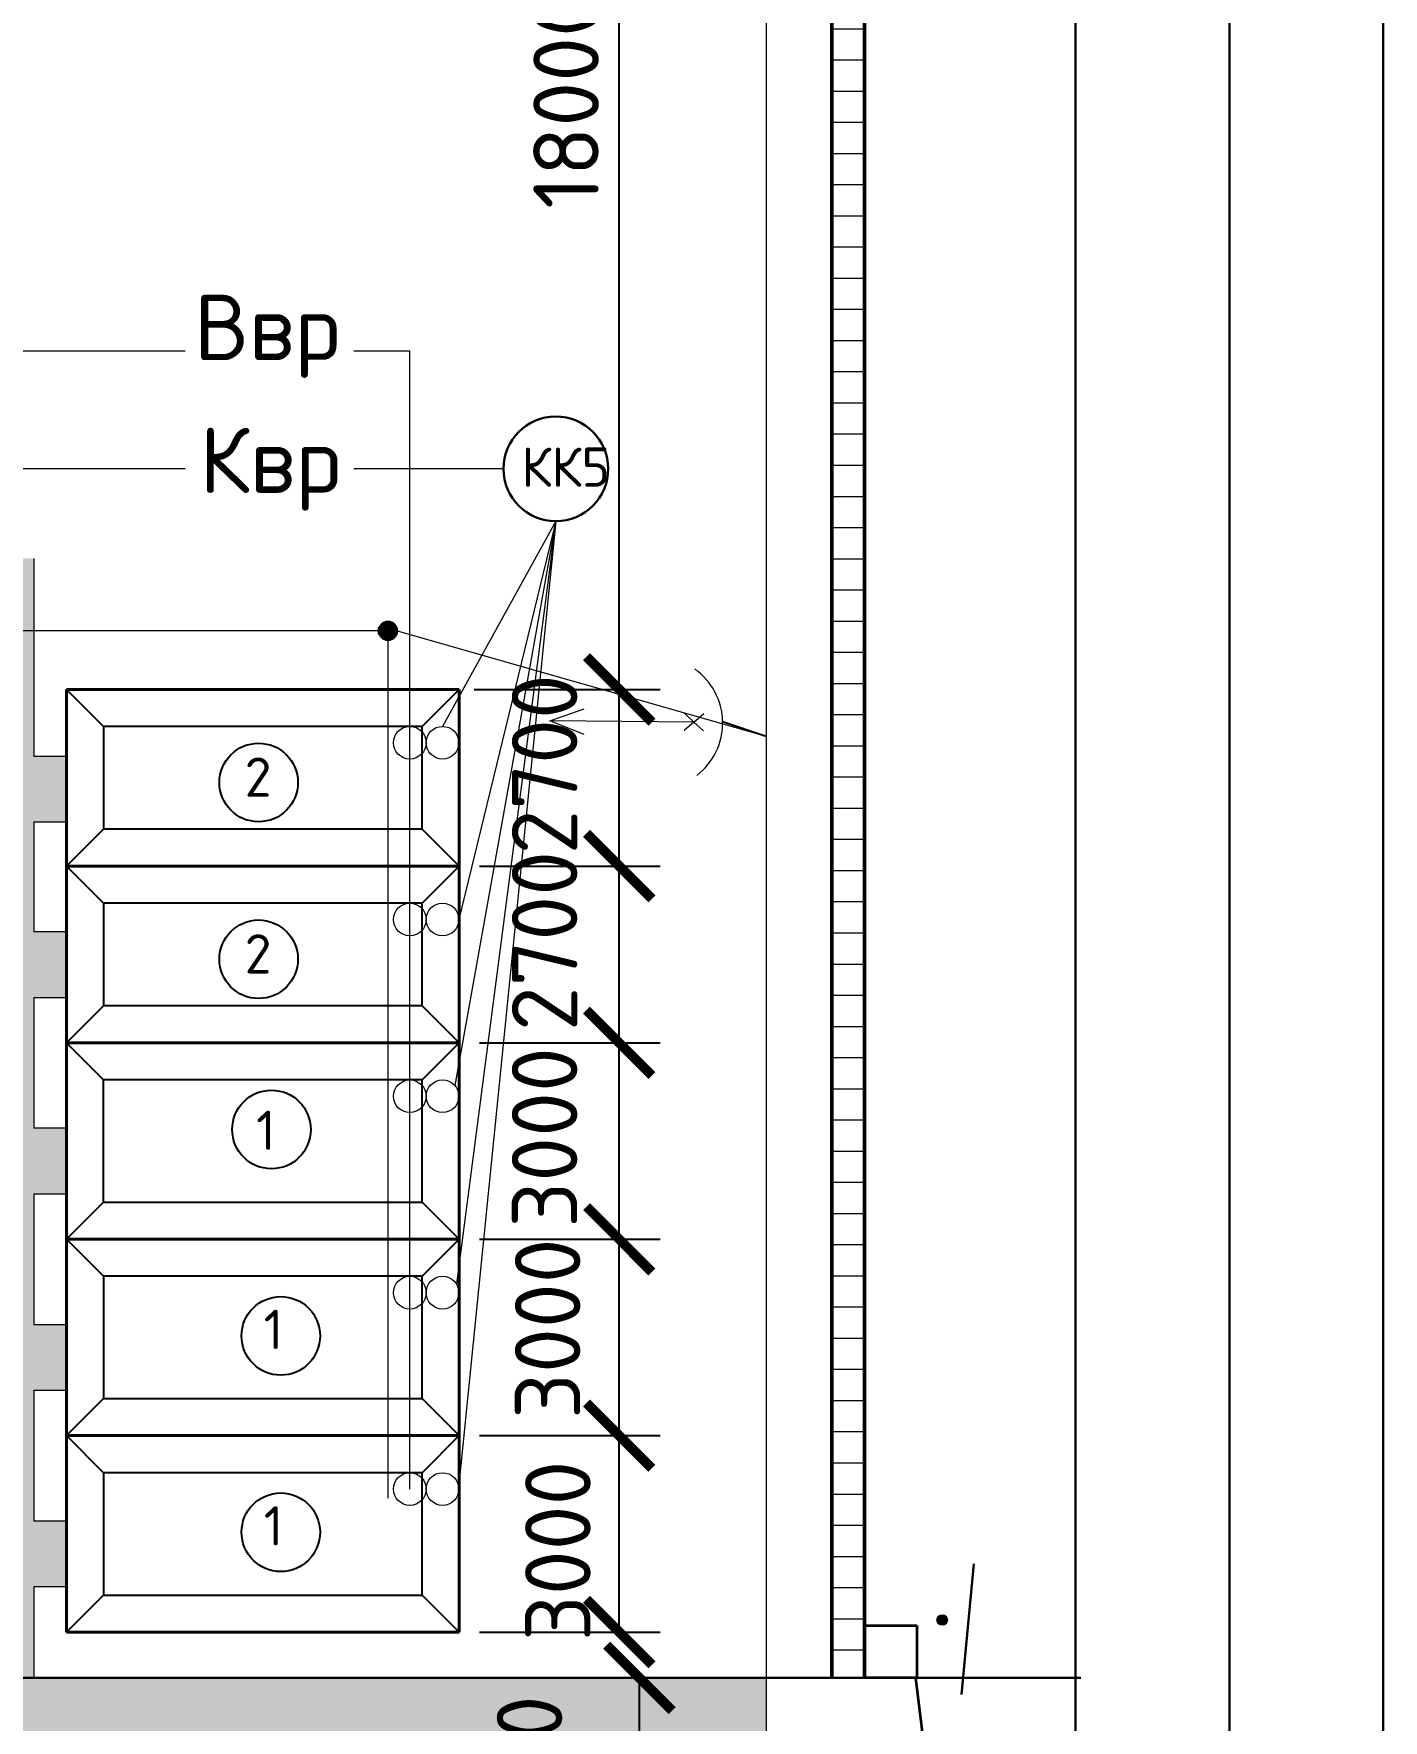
# Model space of a CAD drawing. Header units: millimetres. Extents: x -782 to 10910, y 3841 to 13237.
# Drawn here: x 7361.7 to 7402.9, y 7325.7 to 7377.3 of the extents above; entities that cross this region are included whole.
import ezdxf

# ---------------------------------------------------------------- set-up
doc = ezdxf.new("R2010")
doc.units = ezdxf.units.MM
doc.layers.add('1', color=7, linetype='Continuous')
for name, color, linetype, lineweight in [('желтый', 2, 'Continuous', 30), ('красный', 1, 'Continuous', 30), ('Оbводка', 1, 'Continuous', 90)]:
    doc.layers.add(name, color=color, linetype=linetype, lineweight=lineweight)
doc.styles.add('2.5', font='isocpeur.ttf', dxfattribs={"height": 2})
doc.styles.add('Isocpeur', font='isocpeur.ttf')
doc.dimstyles.new('М500 стройгенп', dxfattribs={"dimtxt": 2, "dimasz": 2, "dimexe": 1.25, "dimexo": 0.625, "dimtad": 1, "dimlfac": 500, "dimtxsty": '2.5', "dimblk": 'ARCHTICK', "dimcen": 2.5, "dimadec": 0, "dimazin": 0, "dimtfac": 1, "dimtmove": 0, "dimatfit": 3, "dimfxl": 1, "dimarcsym": 0})

# ---------------------------------------------------------------- blocks, each defined once
blk = doc.blocks.new('_ArchTick')
at = {"color": 0, "linetype": 'ByBlock', "const_width": 0.15}
blk.add_lwpolyline([(-0.5, -0.5), (0.5, 0.5)], dxfattribs=at)
blk = doc.blocks.new('*D306')
at = {"color": 0, "lineweight": -2, "transparency": 16777216}
for p, q in [((7380.2, 7320.038), (7380.2, 7327.038)), ((7380.825, 7327.038), (7381.45, 7327.038)), ((7380.825, 7320.038), (7381.45, 7320.038))]:
    blk.add_line(p, q, dxfattribs=at)
at = {"layer": 'Defpoints', "color": 0, "lineweight": 25, "transparency": 16777216}
for p in [(7380.2, 7327.038), (7380.2, 7327.038), (7380.2, 7320.038)]:
    blk.add_point(p, dxfattribs=at)
at = {"color": 0, "lineweight": -2, "transparency": 16777216, "xscale": 2, "yscale": 2, "zscale": 2}
for p, rotation in [((7380.2, 7327.038), 90), ((7380.2, 7320.038), 270)]:
    blk.add_blockref('_ArchTick', p, dxfattribs=dict(at, rotation=rotation))
at = {"color": 0, "lineweight": 20, "transparency": 16777216, "insert": (7376.841, 7323.698), "char_height": 2, "attachment_point": 5, "rotation": 90, "style": '2.5'}
blk.add_mtext('3500', dxfattribs=at)
blk = doc.blocks.new('*D307')
at = {"color": 0, "lineweight": -2, "transparency": 16777216}
for p, q in [((7375.312, 7334.437), (7380.832, 7334.437)), ((7379.582, 7328.437), (7379.582, 7334.437)), ((7375.312, 7328.437), (7380.832, 7328.437))]:
    blk.add_line(p, q, dxfattribs=at)
at = {"layer": 'Defpoints', "color": 0, "lineweight": 25, "transparency": 16777216}
for p in [(7374.687, 7334.437), (7379.582, 7334.437), (7374.687, 7328.437)]:
    blk.add_point(p, dxfattribs=at)
at = {"color": 0, "lineweight": -2, "transparency": 16777216, "xscale": 2, "yscale": 2, "zscale": 2}
for p, rotation in [((7379.582, 7334.437), 90), ((7379.582, 7328.437), 270)]:
    blk.add_blockref('_ArchTick', p, dxfattribs=dict(at, rotation=rotation))
at = {"color": 0, "lineweight": 20, "transparency": 16777216, "insert": (7377.707, 7330.916), "char_height": 2, "attachment_point": 5, "rotation": 90, "style": '2.5'}
blk.add_mtext('3000', dxfattribs=at)
blk = doc.blocks.new('*D308')
at = {"color": 0, "lineweight": -2, "transparency": 16777216}
for p, q in [((7375.312, 7340.437), (7380.832, 7340.437)), ((7379.582, 7334.437), (7379.582, 7340.437)), ((7380.207, 7334.437), (7380.832, 7334.437))]:
    blk.add_line(p, q, dxfattribs=at)
at = {"layer": 'Defpoints', "color": 0, "lineweight": 25, "transparency": 16777216}
for p in [(7374.687, 7340.437), (7379.582, 7340.437), (7379.582, 7334.437)]:
    blk.add_point(p, dxfattribs=at)
at = {"color": 0, "lineweight": -2, "transparency": 16777216, "xscale": 2, "yscale": 2, "zscale": 2}
for p, rotation in [((7379.582, 7340.437), 90), ((7379.582, 7334.437), 270)]:
    blk.add_blockref('_ArchTick', p, dxfattribs=dict(at, rotation=rotation))
at = {"color": 0, "lineweight": 20, "transparency": 16777216, "insert": (7377.394, 7337.704), "char_height": 2, "attachment_point": 5, "rotation": 90, "style": '2.5'}
blk.add_mtext('3000', dxfattribs=at)
blk = doc.blocks.new('*D309')
at = {"color": 0, "lineweight": -2, "transparency": 16777216}
for p, q in [((7375.312, 7346.437), (7380.832, 7346.437)), ((7379.582, 7340.437), (7379.582, 7346.437)), ((7375.312, 7340.437), (7380.832, 7340.437))]:
    blk.add_line(p, q, dxfattribs=at)
at = {"layer": 'Defpoints', "color": 0, "lineweight": 25, "transparency": 16777216}
for p in [(7374.687, 7346.437), (7379.582, 7346.437), (7374.687, 7340.437)]:
    blk.add_point(p, dxfattribs=at)
at = {"color": 0, "lineweight": -2, "transparency": 16777216, "xscale": 2, "yscale": 2, "zscale": 2}
for p, rotation in [((7379.582, 7346.437), 90), ((7379.582, 7340.437), 270)]:
    blk.add_blockref('_ArchTick', p, dxfattribs=dict(at, rotation=rotation))
at = {"color": 0, "lineweight": 20, "transparency": 16777216, "insert": (7377.301, 7343.547), "char_height": 2, "attachment_point": 5, "rotation": 90, "style": '2.5'}
blk.add_mtext('3000', dxfattribs=at)
blk = doc.blocks.new('*D267')
at = {"color": 0, "lineweight": -2, "transparency": 16777216}
for p, q in [((7375.312, 7351.837), (7380.832, 7351.837)), ((7379.582, 7346.437), (7379.582, 7351.837)), ((7375.312, 7346.437), (7380.832, 7346.437))]:
    blk.add_line(p, q, dxfattribs=at)
at = {"layer": 'Defpoints', "color": 0, "lineweight": 25, "transparency": 16777216}
for p in [(7374.687, 7351.837), (7379.582, 7351.837), (7374.687, 7346.437)]:
    blk.add_point(p, dxfattribs=at)
at = {"color": 0, "lineweight": -2, "transparency": 16777216, "xscale": 2, "yscale": 2, "zscale": 2}
for p, rotation in [((7379.582, 7351.837), 90), ((7379.582, 7346.437), 270)]:
    blk.add_blockref('_ArchTick', p, dxfattribs=dict(at, rotation=rotation))
at = {"color": 0, "lineweight": 20, "transparency": 16777216, "insert": (7377.301, 7349.547), "char_height": 2, "attachment_point": 5, "rotation": 90, "style": '2.5'}
blk.add_mtext('2700', dxfattribs=at)
blk = doc.blocks.new('*D268')
at = {"color": 0, "lineweight": -2, "transparency": 16777216}
for p, q in [((7375.151, 7357.237), (7380.832, 7357.237)), ((7379.582, 7351.837), (7379.582, 7357.237)), ((7375.312, 7351.837), (7380.832, 7351.837))]:
    blk.add_line(p, q, dxfattribs=at)
at = {"layer": 'Defpoints', "color": 0, "lineweight": 25, "transparency": 16777216}
for p in [(7374.526, 7357.237), (7379.582, 7357.237), (7374.687, 7351.837)]:
    blk.add_point(p, dxfattribs=at)
at = {"color": 0, "lineweight": -2, "transparency": 16777216, "xscale": 2, "yscale": 2, "zscale": 2}
for p, rotation in [((7379.582, 7357.237), 90), ((7379.582, 7351.837), 270)]:
    blk.add_blockref('_ArchTick', p, dxfattribs=dict(at, rotation=rotation))
at = {"color": 0, "lineweight": 20, "transparency": 16777216, "insert": (7377.301, 7354.947), "char_height": 2, "attachment_point": 5, "rotation": 90, "style": '2.5'}
blk.add_mtext('2700', dxfattribs=at)
blk = doc.blocks.new('*D310')
at = {"color": 0, "lineweight": -2, "transparency": 16777216}
for p, q in [((7376.703, 7393.219), (7380.832, 7393.219)), ((7379.582, 7357.237), (7379.582, 7393.219)), ((7375.312, 7357.237), (7380.832, 7357.237))]:
    blk.add_line(p, q, dxfattribs=at)
at = {"layer": 'Defpoints', "color": 0, "lineweight": 25, "transparency": 16777216}
for p in [(7376.078, 7393.219), (7379.582, 7393.219), (7374.687, 7357.237)]:
    blk.add_point(p, dxfattribs=at)
at = {"color": 0, "lineweight": -2, "transparency": 16777216, "xscale": 2, "yscale": 2, "zscale": 2}
for p, rotation in [((7379.582, 7393.219), 90), ((7379.582, 7357.237), 270)]:
    blk.add_blockref('_ArchTick', p, dxfattribs=dict(at, rotation=rotation))
at = {"color": 0, "lineweight": 20, "transparency": 16777216, "insert": (7377.957, 7375.228), "char_height": 2, "attachment_point": 5, "rotation": 90, "style": '2.5'}
blk.add_mtext('18000', dxfattribs=at)

msp = doc.modelspace()

# ---------------------------------------------------------------- hatches: boundary and pattern name
at = {"lineweight": 20}
h = msp.add_hatch(dxfattribs=at)
h.set_pattern_fill('AR-CONC', color=256, scale=0.02)
h.set_pattern_definition([(50, (4875.7906, 4237.0282), (3.6436934, -0.3187817), [0.381, -4.191]), (355, (4875.7906, 4237.0282), (-0.7048684, 3.821137), [0.3048, -3.3528117]), (100.45144, (4876.0943, 4237.0016), (2.938825, 3.502355), [0.3238002, -3.561805]), (46.1842, (4875.7906, 4238.044), (5.421581, -0.8408466), [0.5715, -6.2865]), (96.63556, (4876.2424, 4237.974), (4.748083, 4.9485225), [0.4857005, -5.342712]), (351.18415, (4875.7906, 4238.044), (4.748083, 4.9485225), [0.457199, -5.029195]), (21, (4876.2986, 4237.7902), (3.0322878, -2.045304), [0.381, -4.191]), (326, (4876.2986, 4237.7902), (1.2360406, 3.6837593), [0.3048, -3.3528]), (71.451445, (4876.5513, 4237.6198), (4.2683284, 1.6384554), [0.3238002, -3.5617988]), (37.5, (4875.7906, 4237.0282), (0.06177207, 1.69110078), [0, -3.31216, 0, -3.4036, 0, -3.3655]), (7.5, (4875.7906, 4237.0282), (1.33639325, 2.0036115), [0, -1.94056, 0, -3.23596, 0, -1.2827]), (327.5, (4874.6578, 4237.0282), (2.7118119, -0.1145749), [0, -1.27, 0, -3.9624, 0, -5.2578]), (317.5, (4874.1498, 4237.0282), (2.9625836, 0.5085298), [0, -1.651, 0, -2.63144, 0, -3.7338])])
h.paths.add_polyline_path([(7362.686743, 7331.82732), (7361.686743, 7331.82732), (7361.686743, 7335.82731), (7362.686743, 7335.82731), (7362.686743, 7337.82731), (7361.686743, 7337.82731), (7361.686743, 7341.8273), (7362.686743, 7341.8273), (7362.686743, 7343.8273), (7361.686743, 7343.8273), (7361.686743, 7347.82729), (7362.686743, 7347.82729), (7362.686743, 7349.82729), (7361.686743, 7349.82729), (7361.686743, 7353.187278), (7362.686743, 7353.187278), (7362.686743, 7355.187278), (7361.686743, 7355.187278), (7361.686743, 7359.024479), (7359.686743, 7359.024479), (7359.686743, 7331.82732), (7340.976475, 7331.82732), (7340.976475, 7338.437585), (7359.686743, 7338.437585), (7359.686743, 7340.437585), (7357.176448, 7340.437585), (7357.176448, 7341.43747), (7355.176448, 7341.437526), (7355.176448, 7340.437585), (7351.776457, 7340.437585), (7351.776457, 7341.437585), (7349.776457, 7341.437585), (7349.776457, 7340.437585), (7346.376466, 7340.437585), (7346.376466, 7341.437585), (7344.376466, 7341.437585), (7344.376466, 7340.437585), (7340.976475, 7340.437585), (7340.976475, 7341.437585), (7338.976475, 7341.437585), (7338.976475, 7340.437585), (7338.976475, 7338.437585), (7338.976475, 7327.038405), (7340.976475, 7327.038405), (7340.976475, 7329.82732), (7359.686743, 7329.82732), (7359.686743, 7327.038405), (7361.686743, 7327.038405), (7361.686743, 7329.82732), (7362.686743, 7329.82732)])
h.paths.add_polyline_path([(7361.686743, 7361.2374), (7358.940683, 7361.2374), (7358.940683, 7363.974697), (7356.940683, 7363.974697), (7356.940683, 7359.2374), (7359.686743, 7359.2374), (7359.686743, 7359.024479), (7361.686743, 7359.024479)])
h.paths.add_polyline_path([(7358.940683, 7367.565463), (7356.940683, 7367.565463), (7356.940683, 7363.974697), (7358.940683, 7363.974697)])
h.paths.add_polyline_path([(7358.940683, 7416.907005), (7362.078177, 7416.907005), (7362.078177, 7418.907005), (7358.940683, 7418.907005), (7358.940683, 7430.261773), (7356.940683, 7428.668241), (7356.940683, 7410.122009), (7355.940683, 7410.122009), (7355.940683, 7408.122009), (7356.940683, 7408.122009), (7356.940683, 7404.347706), (7355.940683, 7404.347706), (7355.940683, 7402.864109), (7355.940683, 7402.347706), (7356.940683, 7402.347706), (7356.940683, 7398.592401), (7355.940683, 7398.592401), (7355.940683, 7397.264118), (7355.940683, 7396.592401), (7356.940683, 7396.592401), (7356.940683, 7367.565463), (7358.940683, 7367.565463)])
h.paths.add_polyline_path([(7358.940683, 7464.7482), (7356.940683, 7464.7482), (7356.940683, 7462.757431), (7358.940683, 7462.757431)])
h.paths.add_polyline_path([(7358.940683, 7466.738969), (7356.940683, 7466.738969), (7356.940683, 7464.7482), (7358.940683, 7464.7482)])
h.paths.add_polyline_path([(7358.940683, 7494.328871), (7356.940683, 7493.91729), (7356.940683, 7466.738969), (7358.940683, 7466.738969)])
h.paths.add_polyline_path([(7209.476591, 7334.763157), (7212.476586, 7334.763157), (7212.476586, 7337.643152), (7209.476591, 7337.643152)], flags=9)
h.paths.add_polyline_path([(7206.43408, 7524.979554), (7209.674074, 7524.979554), (7209.674074, 7527.859549), (7206.43408, 7527.859549)], flags=9)
h.paths.add_polyline_path([(7080.238233, 7529.323169), (7083.478228, 7529.323169), (7083.478228, 7532.203165), (7080.238233, 7532.203165)], flags=9)
h.paths.add_polyline_path([(7080.178233, 7334.763157), (7083.538228, 7334.763157), (7083.538228, 7337.643152), (7080.178233, 7337.643152)], flags=9)
h.paths.add_polyline_path([(7320.357792, 7334.763157), (7323.597786, 7334.763157), (7323.597786, 7337.643152), (7320.357792, 7337.643152)], flags=9)
h.paths.add_polyline_path([(7339.893472, 7529.323169), (7342.893467, 7529.323169), (7342.893467, 7532.203165), (7339.893472, 7532.203165)], flags=9)
h.paths.add_polyline_path([(7366.699541, 7361.939903), (7370.899541, 7361.939903), (7370.899541, 7366.739903), (7366.699541, 7366.739903)], flags=9)
h.paths.add_polyline_path([(7366.629267, 7365.99558), (7370.829267, 7365.99558), (7370.829267, 7370.79558), (7366.629267, 7370.79558)], flags=9)
h.paths.add_polyline_path([(7057.082355, 7424.876603), (7062.102355, 7424.876603), (7062.102355, 7430.489936), (7057.082355, 7430.489936)], flags=9)
h.paths.add_polyline_path([(7214.231126, 7564.094399), (7219.251126, 7564.094399), (7219.251126, 7569.707733), (7214.231126, 7569.707733)], flags=9)
h.paths.add_polyline_path([(7365.157139, 7459.618522), (7368.357139, 7459.618522), (7368.357139, 7464.418522), (7365.157139, 7464.418522)], flags=9)
h.paths.add_polyline_path([(7365.467979, 7462.575778), (7368.067979, 7462.575778), (7368.067979, 7467.375778), (7365.467979, 7467.375778)], flags=9)
h.paths.add_polyline_path([(7365.321268, 7465.489111), (7367.921268, 7465.489111), (7367.921268, 7470.289111), (7365.321268, 7470.289111)], flags=9)
h.paths.add_polyline_path([(7344.778754, 7402.77887), (7348.138749, 7402.77887), (7348.138749, 7405.658866), (7344.778754, 7405.658866)], flags=9)
h.paths.add_polyline_path([(7344.778754, 7362.647645), (7348.258749, 7362.647645), (7348.258749, 7365.52764), (7344.778754, 7365.52764)], flags=9)
h.paths.add_polyline_path([(7376.169399, 7362.647645), (7379.529394, 7362.647645), (7379.529394, 7365.52764), (7376.169399, 7365.52764)], flags=9)
h.paths.add_polyline_path([(7334.520668, 7549.48803), (7336.560664, 7549.48803), (7336.560664, 7552.368025), (7334.520668, 7552.368025)], flags=9)
h.paths.add_polyline_path([(7368.269299, 7443.31599), (7370.309296, 7443.31599), (7370.309296, 7446.195985), (7368.269299, 7446.195985)], flags=9)
h.paths.add_polyline_path([(7367.837958, 7405.815172), (7369.877955, 7405.815172), (7369.877955, 7408.695167), (7367.837958, 7408.695167)], flags=9)
h.paths.add_polyline_path([(7349.259595, 7346.214541), (7350.819593, 7346.214541), (7350.819593, 7349.094536), (7349.259595, 7349.094536)], flags=25)
h.paths.add_polyline_path([(7338.840517, 7346.518254), (7340.280515, 7346.518254), (7340.280515, 7349.398249), (7338.840517, 7349.398249)], flags=9)
h.paths.add_polyline_path([(7343.859604, 7346.214541), (7345.419602, 7346.214541), (7345.419602, 7349.094536), (7343.859604, 7349.094536)], flags=25)
h.paths.add_polyline_path([(7361.160328, 7518.98947), (7362.960325, 7518.98947), (7362.960325, 7521.869465), (7361.160328, 7521.869465)], flags=9)
h.paths.add_polyline_path([(7367.823561, 7353.174752), (7369.263559, 7353.174752), (7369.263559, 7356.054747), (7367.823561, 7356.054747)], flags=9)
h.paths.add_polyline_path([(7355.85033, 7546.372548), (7358.010326, 7546.372548), (7358.010326, 7549.252543), (7355.85033, 7549.252543)], flags=9)
h.paths.add_polyline_path([(7349.728401, 7430.533174), (7351.768398, 7430.533174), (7351.768398, 7433.413169), (7349.728401, 7433.413169)], flags=9)
h.paths.add_polyline_path([(7345.591962, 7550.733937), (7347.631959, 7550.733937), (7347.631959, 7553.613932), (7345.591962, 7553.613932)], flags=9)
h.paths.add_polyline_path([(7352.473656, 7397.10722), (7353.913654, 7397.10722), (7353.913654, 7399.987215), (7352.473656, 7399.987215)], flags=9)
h.paths.add_polyline_path([(7368.415676, 7330.302115), (7369.615674, 7330.302115), (7369.615674, 7333.18211), (7368.415676, 7333.18211)], flags=9)
h.paths.add_polyline_path([(7362.145163, 7505.199856), (7363.585161, 7505.199856), (7363.585161, 7508.079851), (7362.145163, 7508.079851)], flags=9)
h.paths.add_polyline_path([(7347.530144, 7519.303445), (7349.57014, 7519.303445), (7349.57014, 7522.18344), (7347.530144, 7522.18344)], flags=9)
h.paths.add_polyline_path([(7347.691482, 7503.019179), (7349.731478, 7503.019179), (7349.731478, 7505.899174), (7347.691482, 7505.899174)], flags=9)
h.paths.add_polyline_path([(7347.768843, 7514.071834), (7349.208841, 7514.071834), (7349.208841, 7516.951829), (7347.768843, 7516.951829)], flags=9)
h.paths.add_polyline_path([(7359.565505, 7311.456571), (7361.005502, 7311.456571), (7361.005502, 7314.336566), (7359.565505, 7314.336566)], flags=9)
h.paths.add_polyline_path([(7368.184745, 7342.386214), (7369.384743, 7342.386214), (7369.384743, 7345.26621), (7368.184745, 7345.26621)], flags=9)
h.paths.add_polyline_path([(7368.415676, 7336.302105), (7369.615674, 7336.302105), (7369.615674, 7339.1821), (7368.415676, 7339.1821)], flags=9)
h.paths.add_polyline_path([(7367.823561, 7347.774761), (7369.263559, 7347.774761), (7369.263559, 7350.654756), (7367.823561, 7350.654756)], flags=9)
h.paths.add_polyline_path([(7354.607073, 7346.874854), (7356.647069, 7346.874854), (7356.647069, 7349.75485), (7354.607073, 7349.75485)], flags=25)
h.paths.add_polyline_path([(7352.473656, 7408.307201), (7353.913654, 7408.307201), (7353.913654, 7411.187197), (7352.473656, 7411.187197)], flags=9)
h.paths.add_polyline_path([(7352.473656, 7402.707211), (7353.913654, 7402.707211), (7353.913654, 7405.587206), (7352.473656, 7405.587206)], flags=9)
h.paths.add_polyline_path([(7356.940683, 7462.757431), (7356.940683, 7428.668241), (7358.940683, 7430.261773), (7358.940683, 7462.757431)])
h = msp.add_hatch(dxfattribs=at)
h.set_pattern_fill('ANSI31', color=256, scale=0.3, angle=135)
h.set_pattern_definition([(180, (4875.7906, 4237.0282), (-2e-16, -0.9525), [])])
h.paths.add_polyline_path([(7387.078177, 7569.767246), (7386.078177, 7568.767246), (7386.078177, 7544.038405), (7387.078177, 7544.038405)])
h.paths.add_polyline_path([(7387.078177, 7363.974697), (7386.078177, 7363.974697), (7386.078177, 7327.038405), (7387.078177, 7327.038405)])
h.paths.add_polyline_path([(7387.078177, 7320.038405), (7386.078177, 7320.038405), (7386.078177, 7296.824293), (7387.078177, 7295.824293)])
h.paths.add_polyline_path([(7387.078177, 7367.565463), (7386.078177, 7367.565463), (7386.078177, 7363.974697), (7387.078177, 7363.974697)])
h.paths.add_polyline_path([(7387.078177, 7462.757431), (7386.078177, 7462.757431), (7386.078177, 7367.565463), (7387.078177, 7367.565463)])
h.paths.add_polyline_path([(7387.078177, 7464.7482), (7386.078177, 7464.7482), (7386.078177, 7462.757431), (7387.078177, 7462.757431)])
h.paths.add_polyline_path([(7387.078177, 7466.738969), (7386.078177, 7466.738969), (7386.078177, 7464.7482), (7387.078177, 7464.7482)])
h.paths.add_polyline_path([(7387.078177, 7537.038405), (7386.078177, 7537.038405), (7386.078177, 7528.991206), (7387.078177, 7528.991206)])
h.paths.add_polyline_path([(7386.078177, 7527.362012), (7387.078177, 7527.362012), (7387.078177, 7528.991206), (7386.078177, 7528.991206)])
h.paths.add_polyline_path([(7387.078177, 7525.362012), (7386.078177, 7525.362012), (7386.078177, 7466.738969), (7387.078177, 7466.738969)])
h = msp.add_hatch(dxfattribs=at)
h.set_pattern_fill('AR-CONC', color=256, scale=0.025)
h.set_pattern_definition([(50, (7700.4316, 2863.231), (4.5546167, -0.398477), [0.47625, -5.23875]), (355, (7700.4316, 2863.231), (-0.8810855, 4.776421), [0.381, -4.1910146]), (100.45144, (7700.811, 2863.198), (3.673531, 4.377944), [0.40475, -4.452256]), (46.1842, (7700.4316, 2864.501), (6.776976, -1.051058), [0.714375, -7.858125]), (96.63556, (7700.9964, 2864.4134), (5.935103, 6.185653), [0.607126, -6.67839]), (351.18415, (7700.4316, 2864.501), (5.935103, 6.185653), [0.571499, -6.286493]), (21, (7701.0666, 2864.1835), (3.7903598, -2.55663), [0.47625, -5.23875]), (326, (7701.0666, 2864.1835), (1.5450507, 4.604699), [0.381, -4.191]), (71.45144, (7701.3825, 2863.9704), (5.3354105, 2.0480692), [0.40475, -4.4522484]), (37.5, (7700.4316, 2863.231), (0.0772151, 2.11387597), [0, -4.1402, 0, -4.2545, 0, -4.206875]), (7.5, (7700.4316, 2863.231), (1.6704916, 2.5045144), [0, -2.4257, 0, -4.04495, 0, -1.603375]), (327.5, (7699.0156, 2863.231), (3.3897649, -0.1432186), [0, -1.5875, 0, -4.953, 0, -6.57225]), (317.5, (7698.3806, 2863.231), (3.7032295, 0.6356623), [0, -2.06375, 0, -3.2893, 0, -4.66725])])
h.paths.add_polyline_path([(7384.078177, 7327.038405), (7332.239982, 7327.038405), (7331.283022, 7320.038405), (7384.078177, 7320.038405)])
edge = h.paths.add_edge_path()
edge.add_line((7332.239982, 7327.038405), (7313.394499, 7327.038405))
edge.add_arc((7313.394499, 7339.038791), 12.000386, 223.8666246, 270, ccw=False)
edge.add_line((7304.742762, 7330.722739), (7304.592886, 7329.623728))
edge.add_arc((7304.376691, 7328.038405), 1.599997, 0, 82.2342953, ccw=False)
edge.add_arc((7304.376691, 7328.038405), 1.599997, -180, 0, ccw=False)
edge.add_line((7302.776693, 7328.038405), (7120.194385, 7328.038405))
edge.add_arc((7118.594388, 7328.038405), 1.599997, -180, 0, ccw=False)
edge.add_arc((7118.594388, 7328.038405), 1.599997, 97.7845709, 180, ccw=False)
edge.add_line((7118.37767, 7329.623657), (7118.227528, 7330.721919))
edge.add_arc((7109.57658, 7339.038791), 12.000386, 270, 316.1279447, ccw=False)
edge.add_line((7109.57658, 7327.038405), (7090.731097, 7327.038405))
edge.add_line((7090.731097, 7327.038405), (7091.688057, 7320.038405))
edge.add_line((7091.688057, 7320.038405), (7331.283022, 7320.038405))
edge.add_line((7331.283022, 7320.038405), (7332.239982, 7327.038405))
edge = h.paths.add_edge_path()
edge.add_arc((7313.394499, 7339.038791), 12.000386, 204.6255012, 223.8666246, ccw=False)
edge.add_line((7302.485539, 7334.038405), (7209.73779, 7334.038405))
edge.add_arc((7208.603897, 7334.431193), 1.199998, 199.1064573, 340.8935427, ccw=False)
edge.add_line((7207.470005, 7334.038405), (7120.485539, 7334.038405))
edge.add_arc((7109.57658, 7339.038791), 12.000386, 316.1279447, 335.3744988, ccw=False)
edge.add_line((7118.227528, 7330.721919), (7118.37767, 7329.623657))
edge.add_arc((7118.594388, 7328.038405), 1.599997, 0, 97.7845709, ccw=False)
edge.add_line((7120.194385, 7328.038405), (7302.776693, 7328.038405))
edge.add_arc((7304.376691, 7328.038405), 1.599997, 82.2342953, 180, ccw=False)
edge.add_line((7304.592886, 7329.623728), (7304.742762, 7330.722739))
edge = h.paths.add_edge_path()
edge.add_line((7331.25819, 7544.038405), (7091.688057, 7544.038405))
edge.add_line((7091.688057, 7544.038405), (7090.731097, 7537.038405))
edge.add_line((7090.731097, 7537.038405), (7109.57658, 7537.038405))
edge.add_arc((7109.57658, 7525.038018), 12.000386, 43.8720553, 90, ccw=False)
edge.add_line((7118.227528, 7533.35489), (7118.37767, 7534.453152))
edge.add_arc((7118.594388, 7536.038405), 1.599997, 180, 262.2154291, ccw=False)
edge.add_arc((7118.594388, 7536.038405), 1.599997, 0, 180, ccw=False)
edge.add_line((7120.194385, 7536.038405), (7302.776693, 7536.038405))
edge.add_arc((7304.376691, 7536.038405), 1.599997, 0, 180, ccw=False)
edge.add_arc((7304.376691, 7536.038405), 1.599997, -83.5190091, 0, ccw=False)
edge.add_line((7304.557288, 7534.448632), (7304.875257, 7532.10143))
edge.add_arc((7364.317017, 7439.347623), 110.1662, 117.53133097, 122.65399107, ccw=False)
edge.add_line((7313.394499, 7537.038405), (7332.206459, 7537.038405))
edge.add_line((7332.206459, 7537.038405), (7331.25819, 7544.038405))
edge = h.paths.add_edge_path()
edge.add_line((7091.688057, 7544.038405), (7082.437162, 7544.038405))
edge.add_line((7082.437162, 7544.038405), (7082.441275, 7536.645836))
edge.add_arc((7085.485539, 7525.038405), 12, 90, 104.6958966, ccw=False)
edge.add_line((7085.485539, 7537.038405), (7090.731097, 7537.038405))
edge.add_line((7090.731097, 7537.038405), (7091.688057, 7544.038405))
edge = h.paths.add_edge_path()
edge.add_line((7304.875257, 7532.10143), (7304.557288, 7534.448632))
edge.add_arc((7304.376691, 7536.038405), 1.599997, 180, 276.4809909, ccw=False)
edge.add_line((7302.776693, 7536.038405), (7120.194385, 7536.038405))
edge.add_arc((7118.594388, 7536.038405), 1.599997, -97.7845709, 0, ccw=False)
edge.add_line((7118.37767, 7534.453152), (7118.227528, 7533.35489))
edge.add_arc((7109.57658, 7525.038018), 12.000386, 24.6255012, 43.8720553, ccw=False)
edge.add_line((7120.485539, 7530.038405), (7205.095409, 7530.038405))
edge.add_arc((7205.681386, 7528.991206), 1.199998, 60.7700888, 119.2299112, ccw=False)
edge.add_line((7206.267363, 7530.038405), (7302.485539, 7530.038405))
edge.add_arc((7304.625807, 7529.974798), 2.141212, 83.3098782, 178.2977327, ccw=False)
h.paths.add_polyline_path([(7206.43408, 7529.323169), (7209.674074, 7529.323169), (7209.674074, 7530.038405), (7206.43408, 7530.038405)])
h.paths.add_polyline_path([(7332.206459, 7537.038405), (7384.078177, 7537.038405), (7384.078177, 7544.038405), (7331.25819, 7544.038405)])
edge = h.paths.add_edge_path()
edge.add_arc((7090.485539, 7520.038405), 24, 109.5918063, 180)
edge.add_line((7066.485539, 7520.038405), (7066.485539, 7344.038405))
edge.add_arc((7090.485539, 7344.038405), 24, 180, 270)
edge.add_line((7090.485539, 7320.038405), (7091.688057, 7320.038405))
edge.add_line((7091.688057, 7320.038405), (7090.731097, 7327.038405))
edge.add_line((7090.731097, 7327.038405), (7085.485539, 7327.038405))
edge.add_arc((7062.514977, 7316.067842), 25.455844, 25.5287794, 64.4712206)
edge.add_line((7073.485539, 7339.038405), (7073.485539, 7525.038405))
edge.add_arc((7085.485539, 7525.038405), 12, 104.6958966, 180, ccw=False)
edge.add_line((7082.441275, 7536.645836), (7082.437935, 7542.648935))
at = {"lineweight": 25}
h = msp.add_hatch(color=1, dxfattribs=at)
h.paths.add_polyline_path([(7372.513554, 7359.303509, 0.414213562), (7372.234524, 7359.024479, 0.414213562), (7372.513554, 7358.745448)])
h.paths.add_polyline_path([(7372.513554, 7359.303509), (7372.513554, 7358.745448, 0.414213562), (7372.792585, 7359.024479, 0.414213562)])
at = {"lineweight": 20}
msp.add_hatch(color=7, dxfattribs=at).paths.add_polyline_path([(7389.467984, 7328.964876, 1), (7389.438035, 7328.646281, 1)])

# ---------------------------------------------------------------- linework, layer by layer
at = {"lineweight": 50}
msp.add_line((7387.078177, 7525.362012), (7387.078177, 7327.038405), dxfattribs=at)
at = {"color": 240, "lineweight": 20, "true_color": 0xed1f24}
for p, q in [((7384.078177, 7504.584232), (7384.078177, 7298.82429)), ((7372.234524, 7359.024479), (7356.484268, 7359.024479)), ((7372.513554, 7359.024479), (7372.513554, 7332.523677)), ((7372.792585, 7359.024479), (7384.078177, 7355.807908))]:
    msp.add_line(p, q, dxfattribs=at)
at = {"color": 5, "lineweight": 30}
for p, q in [((7393.529449, 7369.165461), (7393.529449, 7418.246298)), ((7393.529449, 7294.992436), (7393.529449, 7369.165461))]:
    msp.add_line(p, q, dxfattribs=at)
at = {"color": 3, "lineweight": 30}
for p, q in [((7398.232572, 7418.246298), (7398.232572, 7365.574694)), ((7398.232572, 7365.574694), (7398.232572, 7294.992436))]:
    msp.add_line(p, q, dxfattribs=at)
at = {"color": 1, "lineweight": 30}
msp.add_line((7402.935694, 7418.246298), (7402.935694, 7294.992436), dxfattribs=at)
at = {"color": 5, "lineweight": 20}
for p, q in [((7366.314866, 7367.565463), (7354.974667, 7367.565463)), ((7373.182579, 7367.565463), (7371.472419, 7367.565463)), ((7373.182579, 7332.806044), (7373.182579, 7367.565463))]:
    msp.add_line(p, q, dxfattribs=at)
at = {"color": 3, "lineweight": 20}
for p, q in [((7366.314866, 7363.974697), (7342.639323, 7363.974697)), ((7376.044375, 7363.974697), (7371.472419, 7363.974697)), ((7377.644372, 7362.3747), (7374.182579, 7356.106006)), ((7377.644372, 7362.3747), (7374.559954, 7345.13403)), ((7377.644372, 7362.3747), (7374.606867, 7339.07057)), ((7377.644372, 7362.3747), (7374.648851, 7332.625517)), ((7377.644372, 7362.3747), (7374.682579, 7350.206015))]:
    msp.add_line(p, q, dxfattribs=at)
at = {"lineweight": 20}
for p, q in [((7361.686743, 7361.2374), (7361.686743, 7355.187278)), ((7361.686743, 7355.227281), (7361.686743, 7355.187278)), ((7362.686743, 7355.187278), (7361.686743, 7355.187278)), ((7361.686743, 7353.187278), (7361.686743, 7349.82729)), ((7361.686743, 7353.187278), (7362.686743, 7353.187278)), ((7362.686743, 7349.82729), (7361.686743, 7349.82729)), ((7361.686743, 7347.82729), (7362.686743, 7347.82729)), ((7361.686743, 7347.82729), (7361.686743, 7343.8273)), ((7362.686743, 7343.8273), (7361.686743, 7343.8273)), ((7361.686743, 7341.8273), (7362.686743, 7341.8273)), ((7361.686743, 7341.8273), (7361.686743, 7337.82731)), ((7362.686743, 7337.82731), (7361.686743, 7337.82731)), ((7361.686743, 7335.82731), (7362.686743, 7335.82731)), ((7361.686743, 7335.82731), (7361.686743, 7331.82732)), ((7362.686743, 7331.82732), (7361.686743, 7331.82732)), ((7361.686743, 7329.82732), (7362.686743, 7329.82732)), ((7361.686743, 7329.82732), (7361.686743, 7327.038405))]:
    msp.add_line(p, q, dxfattribs=at)
at = {"lineweight": 40}
for p, q in [((7362.686743, 7357.2374), (7362.686743, 7351.837409)), ((7374.686723, 7357.2374), (7362.686743, 7357.2374)), ((7374.686723, 7351.837409), (7374.686723, 7357.2374)), ((7362.686743, 7351.837409), (7362.686743, 7346.437418)), ((7374.686723, 7351.837409), (7362.686743, 7351.837409)), ((7374.686723, 7351.837409), (7362.686743, 7351.837409)), ((7374.686723, 7346.437418), (7374.686723, 7351.837409)), ((7374.686723, 7346.437418), (7362.686743, 7346.437418)), ((7362.686743, 7346.437418), (7362.686743, 7340.437428)), ((7374.686723, 7340.437428), (7374.686723, 7346.437418)), ((7374.686723, 7340.437428), (7362.686743, 7340.437428)), ((7362.686743, 7340.437428), (7362.686743, 7334.437438)), ((7362.686743, 7340.437428), (7374.686723, 7340.437428)), ((7374.686723, 7334.437438), (7374.686723, 7340.437428)), ((7362.686743, 7334.437438), (7374.686723, 7334.437438)), ((7374.686723, 7334.437438), (7362.686743, 7334.437438)), ((7362.686743, 7334.437438), (7362.686743, 7328.437448)), ((7362.686743, 7334.437438), (7374.686723, 7334.437438)), ((7374.686723, 7328.437448), (7374.686723, 7334.437438)), ((7362.686743, 7328.437448), (7374.686723, 7328.437448))]:
    msp.add_line(p, q, dxfattribs=at)
at = {"lineweight": 25}
for p, q in [((7362.686743, 7357.2374), (7363.818112, 7356.106031)), ((7374.686723, 7357.2374), (7373.555355, 7356.106031)), ((7363.818112, 7356.106031), (7363.818112, 7352.968778)), ((7373.555355, 7356.106031), (7363.818112, 7356.106031)), ((7373.555355, 7352.968778), (7373.555355, 7356.106031)), ((7374.686723, 7355.17864), (7374.686723, 7353.178643)), ((7362.686743, 7351.837409), (7363.818112, 7352.968778)), ((7373.555355, 7352.968778), (7363.818112, 7352.968778)), ((7374.686723, 7351.837409), (7373.555355, 7352.968778)), ((7362.686743, 7351.837409), (7363.818112, 7350.70604)), ((7374.686723, 7351.837409), (7373.555355, 7350.70604)), ((7363.818112, 7350.70604), (7363.818112, 7347.568787)), ((7373.555355, 7350.70604), (7363.818112, 7350.70604)), ((7373.555355, 7347.568787), (7373.555355, 7350.70604)), ((7374.686723, 7349.778649), (7374.686723, 7347.778652)), ((7362.686743, 7346.437418), (7363.818112, 7347.568787)), ((7373.555355, 7347.568787), (7363.818112, 7347.568787)), ((7374.686723, 7346.437418), (7373.555355, 7347.568787)), ((7362.686743, 7346.437418), (7363.818112, 7345.306049)), ((7374.686723, 7346.437418), (7373.555355, 7345.306049)), ((7373.555355, 7345.306049), (7363.818112, 7345.306049)), ((7363.818112, 7341.568797), (7363.818112, 7345.306049)), ((7373.555355, 7341.568797), (7373.555355, 7345.306049)), ((7374.686723, 7344.378658), (7374.686723, 7342.378661)), ((7362.686743, 7340.437428), (7363.818112, 7341.568797)), ((7363.818112, 7341.568797), (7373.555355, 7341.568797)), ((7374.686723, 7340.437428), (7373.555355, 7341.568797)), ((7362.686743, 7340.437428), (7363.818112, 7339.306059)), ((7374.686723, 7340.437428), (7373.555355, 7339.306059)), ((7363.818112, 7339.306059), (7363.818112, 7335.568807)), ((7373.555355, 7339.306059), (7363.818112, 7339.306059)), ((7373.555355, 7335.568807), (7373.555355, 7339.306059)), ((7374.686723, 7338.378668), (7374.686723, 7336.378671)), ((7362.686743, 7334.437438), (7363.818112, 7335.568807)), ((7363.818112, 7335.568807), (7373.555355, 7335.568807)), ((7374.686723, 7334.437438), (7373.555355, 7335.568807)), ((7362.686743, 7334.437438), (7363.818112, 7333.306069)), ((7374.686723, 7334.437438), (7373.555355, 7333.306069)), ((7363.818112, 7333.306069), (7363.818112, 7329.568817)), ((7373.555355, 7333.306069), (7363.818112, 7333.306069)), ((7373.555355, 7329.568817), (7373.555355, 7333.306069)), ((7374.686723, 7332.378678), (7374.686723, 7330.378681)), ((7362.686743, 7328.437448), (7363.818112, 7329.568817)), ((7363.818112, 7329.568817), (7373.555355, 7329.568817)), ((7374.686723, 7328.437448), (7373.555355, 7329.568817))]:
    msp.add_line(p, q, dxfattribs=at)
at = {"color": 1, "lineweight": 25}
msp.add_line((7382.743472, 7356.25085), (7384.078177, 7355.807908), dxfattribs=at)
at = {"color": 7, "lineweight": 30}
msp.add_line((7390.043006, 7326.534022), (7390.417359, 7330.516459), dxfattribs=at)
at = {"lineweight": 35}
for p, q in [((7387.078177, 7328.63839), (7388.678174, 7328.63839)), ((7388.678174, 7328.63839), (7388.678174, 7327.038393)), ((7388.678174, 7327.038393), (7387.078177, 7327.038393)), ((7388.634405, 7327.038393), (7389.072527, 7323.538399))]:
    msp.add_line(p, q, dxfattribs=at)
at = {"lineweight": 30}
msp.add_line((7393.688395, 7327.038405), (7318.267775, 7327.038405), dxfattribs=at)
at = {"lineweight": 50}
msp.add_lwpolyline([(7386.078177, 7525.362012), (7386.078177, 7327.038405)], dxfattribs=at)
at = {"color": 1, "lineweight": 30}
msp.add_circle((7372.513554, 7359.024479), 0.27903, dxfattribs=at)
at = {"color": 5, "lineweight": 20}
for centre in [(7373.182579, 7355.606006), (7373.182579, 7350.206015), (7373.182579, 7344.806024), (7373.182579, 7338.806034), (7373.182579, 7332.806044)]:
    msp.add_circle(centre, 0.5, dxfattribs=at)
at = {"color": 3, "lineweight": 20}
for centre in [(7374.182579, 7355.606006), (7374.182579, 7350.206015), (7374.182579, 7344.806024), (7374.182579, 7338.806034), (7374.182579, 7332.806044)]:
    msp.add_circle(centre, 0.5, dxfattribs=at)
at = {"color": 7, "lineweight": 20}
msp.add_circle((7389.45301, 7328.805579), 0.16, dxfattribs=at)
at = {"layer": 'желтый', "color": 3}
msp.add_circle((7377.644372, 7363.974697), 1.599997, dxfattribs=at)
at = {"layer": 'красный', "color": 1, "lineweight": 20}
for p, q in [((7377.456629, 7356.274191), (7378.515584, 7356.640114)), ((7378.509299, 7355.862776), (7377.456629, 7356.274191)), ((7381.866477, 7356.238533), (7377.456629, 7356.274191)), ((7381.866477, 7356.238533), (7381.568329, 7355.974931)), ((7381.866477, 7356.238533), (7381.57263, 7356.506923)), ((7381.866477, 7356.238533), (7382.164626, 7356.502136)), ((7381.866477, 7356.238533), (7382.160325, 7355.970144))]:
    msp.add_line(p, q, dxfattribs=at)
msp.add_arc((7380.724798, 7356.210957), 2.019068, 307.5386168, 54.7256376, dxfattribs=at)
at = {"layer": 'Оbводка', "color": 0, "lineweight": -2}
for centre in [(7368.56171, 7354.391714), (7368.56171, 7348.991723), (7368.953794, 7343.790568), (7369.238846, 7337.485592), (7369.238846, 7331.485602)]:
    msp.add_circle(centre, 1.199998, dxfattribs=at)

# ---------------------------------------------------------------- texts
at = {"lineweight": 40, "char_height": 1.199998, "width": 15.99997333, "attachment_point": 5, "style": 'Isocpeur'}
for s, insert in [('2', (7368.54356, 7354.554749)), ('2', (7368.54356, 7349.154758)), ('1', (7368.784744, 7343.766212)), ('1', (7369.015675, 7337.682103)), ('1', (7369.015675, 7331.682113))]:
    msp.add_mtext(s, dxfattribs=dict(at, insert=insert))
at = {"layer": '1', "char_height": 2, "width": 335.51997649, "attachment_point": 1, "style": 'Isocpeur'}
for s, insert in [('\\A1;Ввр', (7366.584305, 7369.29558)), ('\\A1;Квр', (7366.751086, 7365.239903))]:
    msp.add_mtext(s, dxfattribs=dict(at, insert=insert))
at = {"layer": '1', "color": 3, "insert": (7376.589398, 7364.627642), "char_height": 1.199998, "width": 335.51997649, "attachment_point": 1, "style": 'Isocpeur'}
msp.add_mtext('КК5', dxfattribs=at)

# ---------------------------------------------------------------- dimensions: what is measured, and where the dimension line sits
at = {"lineweight": 20}
dim = msp.add_linear_dim(base=(7379.581754, 7393.219446), p1=(7374.686723, 7357.2374), p2=(7376.078177, 7393.219446), angle=90, text='18000', dimstyle='М500 стройгенп', dxfattribs=at)
dim.commit()
dim.dimension.update_dxf_attribs({"geometry": '*D310', "text_midpoint": (7377.956754, 7375.228423)})
for base, p1, p2, override, picture, middle in [((7379.581754, 7357.2374), (7374.686723, 7351.837409), (7374.525954, 7357.2374), {"dimtmove": 2}, '*D268', (7377.301468, 7354.94684)), ((7379.581754, 7351.837409), (7374.686723, 7346.437418), (7374.686723, 7351.837409), {"dimtmove": 2}, '*D267', (7377.301468, 7349.546849)), ((7379.5817537033, 7346.4374179365), (7374.6867234705, 7340.4374279364), (7374.6867234705, 7346.4374179365), {"dimtmove": 2}, '*D309', (7377.3014680871, 7343.5468585029)), ((7379.5817537033, 7340.4374279364), (7379.5817537032, 7334.4374379364), (7374.6867234705, 7340.4374279364), {"dimtmove": 2}, '*D308', (7377.3937881061, 7337.7040275751)), ((7379.5817537033, 7334.4374379364), (7374.6867234705, 7328.4374479364), (7374.6867234705, 7334.4374379364), {"dimtxt": 2, "dimtmove": 2}, '*D307', (7377.7067537032, 7330.9157269899)), ((7380.199869, 7327.038405), (7380.199869, 7320.038405), (7380.199869, 7327.038405), {"dimtmove": 2}, '*D306', (7376.840589, 7323.698254))]:
    dim = msp.add_linear_dim(base=base, p1=p1, p2=p2, angle=90, dimstyle='М500 стройгенп', override=override, dxfattribs=at)
    dim.commit()
    dim.dimension.update_dxf_attribs({"geometry": picture, "text_midpoint": middle, "dimtype": 160})

doc.saveas('drawing.dxf')
